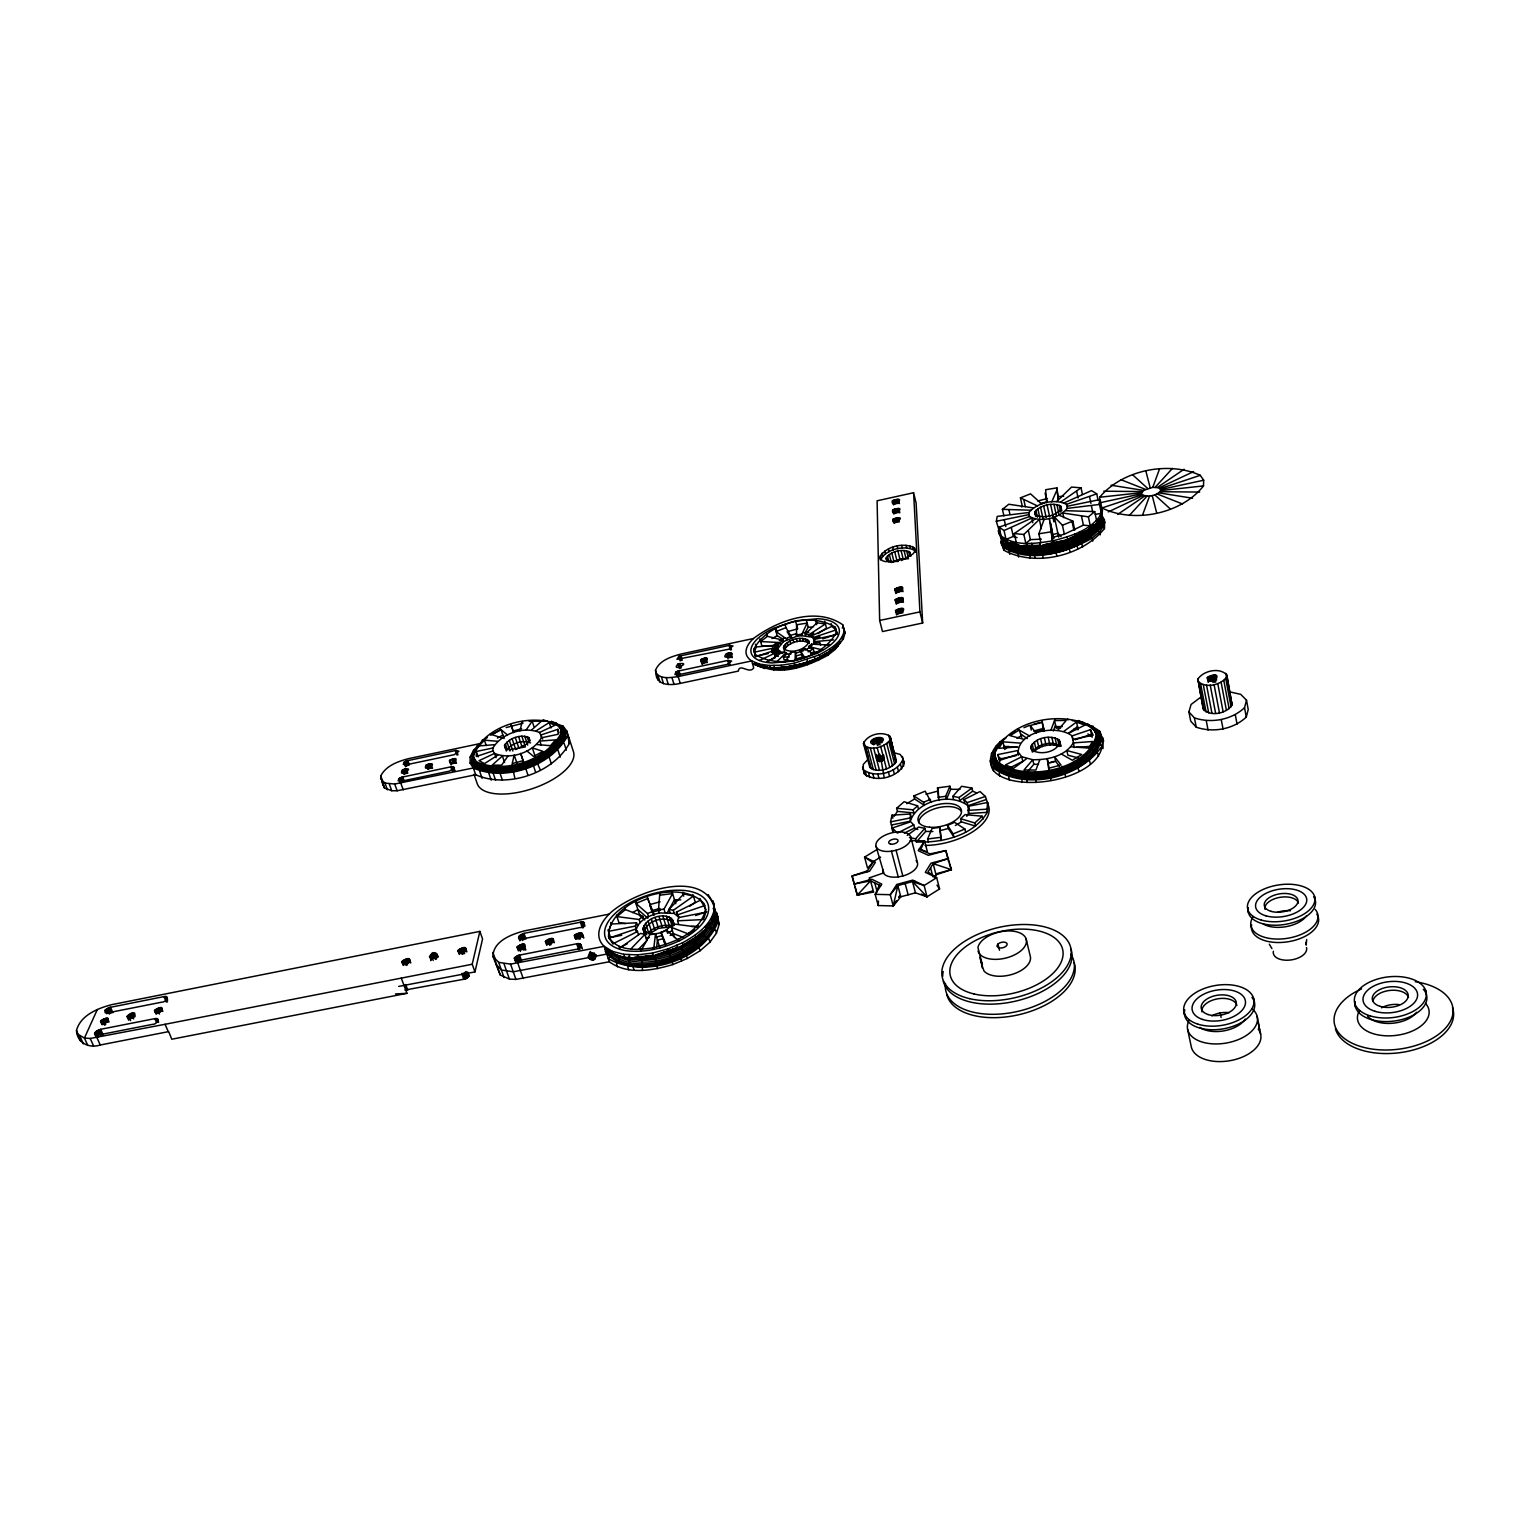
<?xml version="1.0" encoding="UTF-8"?>
<svg xmlns="http://www.w3.org/2000/svg" width="1530" height="1530" viewBox="0 0 1530 1530"><rect width="100%" height="100%" fill="white"/><g stroke="black" fill="none" stroke-linecap="round" stroke-linejoin="round"><path stroke-width="1.5" d="M404.915 990.044L463.8 979.257C466.325 979.487 471.718 975.088 467.262 973.941M979.64 957.398L982.394 964.837L977.938 947.491A24.805 13.407 -13.1 0 1 1014.887 931.445A24.805 13.407 -13.1 0 1 1015.499 954.395A24.805 13.407 -13.1 0 1 978.033 951.029M492.909 747.998L476.308 751.479L476.289 756.509L492.928 750.962L492.909 747.998C501.61 733.348 523.757 726.004 539.497 732.468L542.691 739.162M1232.052 704.967L1226.773 674.94C1219.697 667.004 1203.402 670.637 1197.875 679.071L1203.268 709.002C1210.134 717.188 1226.735 713.573 1232.052 704.967L1226.773 674.94M470.112 763.107L473.382 768.041L476.193 765.459L476.519 761.844L473.554 757.427L473.153 760.888L470.112 763.107L470.15 757.044L473.459 750.427L476.691 748.266L473.172 755.323L470.169 757.12M1028.906 512.512L1029.518 516.585C1041.337 522.667 1058.779 518.479 1067.232 508.381L1066.486 504.326C1054.629 498.417 1037.436 502.529 1028.906 512.512L997.235 516.394L996.317 521.29L1000.658 535.634C1015.595 547.09 1036.25 543.418 1053.501 540.702L1054.151 543.666C1071.631 538.962 1092.057 533.32 1101.944 516.758L1101.963 507.979L1099.056 502.968L1141.38 493.75L1141.973 494.687C1147.959 497.537 1156.757 495.777 1160.926 490.556L1159.166 487.86L1152.759 487.362L1143.56 490.403L1141.38 493.75M1203.268 709.002L1197.875 679.071M1141.973 494.687L1101.963 507.979C1133.807 523.643 1181.485 514.061 1203.498 485.909L1203.67 480.21L1200.266 475.314C1168.232 460.798 1122.293 469.997 1099.688 497.25L1099.267 501.075M1258.215 1021.734L1259.515 1029.594L1257.182 1016.436M882.638 760.506C886.252 756.528 878.373 753.353 876.728 757.56C876.805 764.503 885.602 761.118 883.422 754.979M795.045 660.348L795.409 651.78L790.627 652.507L785.196 662.184M808.758 632.502L802.906 632.655L801.242 635.658L796.518 636.384L796.575 624.756L807.132 623.112L801.242 635.658L812.239 637.149L814.591 640.802L813.884 643.116L819.831 642.562L820.558 645.335M814.17 654.305L804.723 648.682L800.228 650.48L802.848 657.039L796.422 658.78L795.409 651.78M609.15 914.118L524.484 930.871C511.785 934.161 493.138 940.969 492.947 956.48L498.684 962.37L510.561 964.13L604.197 946.343L612.402 951.373L623.724 954.299L637.398 954.873L638.412 957.99C667.96 955.045 705.751 943.417 715.371 911.976C707.587 865.024 630.8 892.411 609.15 914.118A59.976 30.16 -17.8 0 0 604.197 946.343L609.303 961.758C627.663 975.203 652.526 970.575 672.818 964.569L668.438 951.144L662.184 952.827M429.375 956.843C448.481 962.944 428.649 941.83 430.772 960.63M882.428 760.735L882.791 756.623M914.653 881.012L897.842 885.564L900.807 896.79L893.252 905.932L878.22 905.55L878.469 901.017M1306.142 944.737L1306.697 939.554M878.507 761.194L878.736 757.752L876.594 755.265M568.892 737.613L569.294 743.504C552.693 773.53 507.004 788.677 475.696 774.754L397.15 790.761L391.737 790.723L384.432 787.988L380.798 775.806C386.057 765.65 398.01 761.424 408.414 758.67L479.789 743.637L473.497 750.503M383.016 785.502L380.798 775.806M827.921 655.203L835.112 649.447L835.571 646.463L828.151 652.392L827.921 655.203C807.075 666.736 776.838 677.847 755.342 663.121M1004.522 738.455C994.079 745.206 985.683 758.957 993.525 770.718C1016.934 797.264 1119.673 776.36 1099.86 731.417C1067.405 706.784 1003.068 718.622 991.574 760.544L994.137 767.123C1020.912 790.991 1095.098 776.437 1101.562 738.225L1098.483 731.78L1091.884 726.597L1078.593 720.515M781.161 665.244L794.032 663.293L794.797 666.086L807.764 662.567L781.926 668.036L781.161 665.244L769.284 665.473L759.243 664.001L751.746 660.922L678.192 676.547C670.962 677.58 661.19 679.549 655.911 673.066L655.509 670.312C659.468 660.176 671.536 656.638 681.118 653.979L753.448 638.507C777.221 620.644 815.987 606.224 842.667 624.718L845.038 632.865L843.317 639.005L835.112 649.447M1088.595 725.909L1087.447 723.843L1093.529 728.624L1096.819 735.777C1089.551 771.636 1023.207 784.412 997.178 762.571L994.691 755.208L997.063 761.271C1023.015 782.997 1089.092 770.279 1096.36 734.572L1098.77 737.594L1103.034 738.034L1103.015 748.591M1001.576 538.273L1000.869 542.194L1003.967 550.265C1035.121 567.305 1082.418 556.021 1104.392 528.577L1104.392 519.76L1101.466 514.73L1100.204 515.055M612.23 952.769L611.56 955.6L608.29 958.679C644.36 979.104 703.341 960.725 718.201 921.27L716.939 913.372L713.133 908.495M1100.854 515.094L1101.275 511.307M1100.491 519.378L1099.898 524.828C1079.396 550.265 1035.523 560.745 1006.51 545.024L1004.847 539.134L1007.084 543.839C1035.619 559.272 1078.707 548.964 1098.884 523.968L1099.458 518.632L1104.392 519.76L1104.392 528.577M1101.715 519.837L1101.122 525.402C1080.161 551.431 1035.294 562.16 1005.631 546.057L1003.298 541.142L1004.216 540.224M1101.963 507.979L1101.944 516.758L1100.644 516.987M1098.502 519.397L1098.119 522.916C1078.153 547.625 1035.561 557.819 1007.333 542.576L1007.237 541.333M1018.234 755.227C1015.557 731.417 1056.312 723.843 1072.128 735.873L1074.251 747.52M1095.27 514.329L1101.351 513.353L1099.515 504.441L1100.051 499.545L1067.519 506.201M1060.061 741.935C1056.943 752.435 1039.807 755.744 1031.43 749.643L1030.685 747.902C1033.936 737.498 1050.842 734.228 1059.295 740.214L1060.978 746.028M656.676 946.783L657.479 940.166L663.178 938.636L665.473 944.45M640.42 949.384L640.936 950.933L649.925 934.639L655.509 933.95L653.616 949.403L653.1 947.835C638.201 950.053 617.125 951.947 608.558 936.551C608.137 899.621 681.309 876.652 704.336 904.02L705.827 912.205L703.494 919.568L677.58 920.811L678.555 923.91M706.076 909.7L700.568 900.099L676.432 912.129L679.224 917.675L674.233 913.41L659.449 912.932L658.474 909.853L659.793 893.616M672.818 964.569L687.333 958.469L700.013 950.819L709.958 942.174L708.983 939.057L703.188 935.021L702.557 931.388M1050.995 528.366L1052.43 540.874L1049.331 518.345L1053.692 538.522M1056.886 487.86L1058.282 499.947L1056.886 487.86L1045.621 489.734L1046.711 502.662M1040.362 503.619L1046.998 501.802L1046.807 500.654M1040.802 542.729L1038.832 533.798L1044.206 519.186M999.664 762.169L1000.314 757.981M593.353 959.96C604.541 949.499 577.212 955.313 593.353 959.96L594.443 953.018M594.252 959.673L594.979 955.045M595.017 959.195L595.744 954.567M590.504 959.559L591.613 952.616M591.402 959.903L592.512 952.961M592.378 960.037L593.487 953.094M907.214 835.399L918.593 827.08L924.847 828.285L915.629 838.803L916.432 841.959C942.193 843.03 973.233 835.915 987.309 812.334L987.634 802.447L968.471 806.291L968.547 813.52L966.75 816.332M1087.887 724.99L1093.969 729.81L1097.641 736.81C1090.335 773.09 1023.207 786.018 996.91 763.891L994.5 757.752L995.762 748.514L994.5 757.752L990.178 760.907L993.525 770.718M1034.758 511.881L1035.198 514.711C1043.403 518.899 1055.451 516.012 1061.323 509.012L1060.825 506.201C1052.602 502.089 1040.668 504.957 1034.758 511.881L1035.772 516.49M987.634 802.447L987.309 812.334L968.547 813.52L968.471 806.291M589.471 952.961L588.706 957.589L513.239 971.78L501.381 970.001L495.644 964.072M589.107 958.354L590.217 951.431M589.7 959.023L590.829 952.1M1043.498 545.043L1066.716 539.918L1087.715 529.973L1087.601 534.238L1092.171 538.178L1099.611 531.904L1103.78 525.631L1099.898 524.828L1097.699 521.749C1078.153 546.172 1037.302 555.428 1008.997 542.557M713.171 901.017L714.433 908.877C711.24 925.287 696.054 935.289 682.437 942.843L683.413 945.98C679.473 945.043 684.407 953.917 686.358 955.351L687.333 958.469M1001.538 545.101L1002.858 538.005M999.606 529.552L998.88 533.454L1001.328 538.579C1012.458 547.855 1028.16 546.401 1041.739 545.942L1042.982 557.723M839.702 641.376L839.626 643.614M1007.333 542.576L1003.317 547.357L1003.967 550.265M891.359 824.995L910.312 821.208L910.35 813.998L892.009 815.165L890.537 821.878L893.176 831.115L892.353 827.998L910.656 821.801L913.754 824.861L914.558 827.979L917.79 829.47M910.312 821.208C917.235 800.439 951.182 792.444 967.935 805.736L969.255 809.408M868.428 758.899L863.264 764.426L863.303 769.628C874.854 778.713 898.034 772.841 903.121 758.899L900.233 754.462L892.736 752.358M863.762 771.579L864.469 774.046C876.002 783.15 899.2 777.297 904.268 763.317L902.337 756.451M895.949 762.093L890.097 736.427C882.255 730.613 867.108 734.438 863.475 743.618L869.824 767.429C877.417 773.396 890.498 769.475 895.949 762.093L890.613 738.034M933.931 862.442L927.964 871.985L936.685 877.685L939.573 888.949L927.046 896.81L924.12 885.526L912.76 880.113L896.79 884.436L890.25 894.687L893.252 905.932L897.842 885.564L890.25 894.687L875.179 894.342L878.22 905.55M127.067 1016.532C134.869 1024.469 139.823 1004.885 127.067 1016.532L128.654 1020.185M1100.223 534.869L1099.611 531.904L1094.352 528.577L1094.103 525.077L1088.977 529.361M398.699 986.41L474.969 971.894L482.562 938.942L479.865 931.388L111.614 1004.675C97.767 1008.327 80.535 1015.232 76.5 1030.417C76.997 1042.982 89.218 1048.662 100.253 1045.009L168.683 1031.602L171.762 1039.233L406.98 993.314L401.281 978.167M474.969 971.894L472.215 964.244L479.865 931.388M519.971 730.9L521.902 722.772M818.569 660.444C816.963 656.906 821.572 658.091 819.143 654.917C829.375 649.332 842.169 642.734 844.311 630.092M869.767 763.967L869.824 767.429M995.877 749.757L994.94 751.957L991.383 753.468L992.109 756.489M94.592 1033.802L96.027 1031.526L100.693 1029.308L154.855 1018.636C161.664 1017.431 156.462 1024.832 152.484 1024.373L98.13 1035.045L94.592 1033.802L96.237 1037.455M915.131 549.71L915.801 552.387L915.093 550.609C904.421 544.699 886.042 548.926 880.458 560.057L879.788 557.398C885.392 546.267 903.752 542.041 914.443 547.931L914.634 551.775L912.951 553.956L901.476 560.554M1200.323 697.508L1191.105 704.469L1188.906 711.928L1190.742 721.204L1196.25 727.19C1213.061 732.947 1233.237 729.37 1246.281 717.073L1248.231 709.557L1246.51 700.205L1240.734 694.352L1228.877 691.675M1246.281 717.073L1244.54 707.702L1246.51 700.205M906.927 558.01L910.006 555.008L909.891 552.33C902.49 548.218 889.714 551.163 885.87 558.89L887.572 561.127L892.124 562.065M836.585 631.737C823.981 658.321 779.019 670.771 754.73 653.999L753.697 649.389C767.123 623.36 810.498 611.369 835.227 627.204L837.312 634.51M807.687 664.804L807.285 662.069M813.884 643.116L814.209 639.425L834.998 634.988M709.958 942.174L716.461 933.128L719.157 924.369L716.939 913.372L713.994 913.812L715.179 921.328C705.158 957.283 630.762 982.949 606.377 950.417L607.314 949.289C632.445 980.94 702.825 956.403 713.745 920.831L712.884 915.323M710.341 922.934C693.893 954.586 646.023 969.886 614.085 953.917M705.349 910.656C699.172 933.204 673.678 942.767 653.1 947.835M808.548 640.592L808.93 642.007C804.971 650.154 791.278 653.941 783.762 648.854L783.398 647.439C787.434 639.349 800.974 635.6 808.548 640.592L809.294 643.346C801.739 638.335 788.18 642.084 784.163 650.193L784.508 651.608M777.393 647.267L778.139 644.952L756.222 646.961L754.462 652.143L777.393 647.267L778.273 650.69L772.306 652.66L771.656 649.944L777.776 648.644L783.456 641.586L796.518 636.384M677.58 920.811L678.67 917.56L705.827 912.205M672.99 921.959C669.012 932.172 651.264 938.33 643.231 929.915C643.193 916.795 672.607 908.648 673.965 925.038L672.722 919.893M635.409 926.071L636.557 922.8L611.197 924.024L608.481 931.349L635.409 926.071L636.71 932.133L635.715 929.054L609.055 938.1L608.558 936.551M636.404 929.15C639.368 919.358 650.384 915.15 659.449 912.932M1142.642 514.826L1149.604 495.911M1152.759 487.362L1159.453 469.175M1053.309 731.015L1055.528 725.105M1039.807 759.722L1035.925 770.03L1023.991 770.011L1032.769 759.722C1047.361 759.97 1065.282 756.451 1073.238 742.911L1092.535 741.515L1088.672 748.094L1070.904 746.793M1050.823 730.403L1054.514 720.553L1066.2 720.477L1057.766 730.365M168.262 1031.698L165.068 1024.297L90.213 1038.468L84.437 1038.067L77.361 1033.898M545.426 941.505C551.049 951.622 560.133 930.852 545.426 941.505L546.726 945.311M165.068 1024.297L472.215 964.244M514.367 958.048L515.075 960.515L518.364 960.668L575.739 949.422C580.769 949.767 583.446 942.021 576.714 943.8L518.249 955.37L514.367 958.048L515.706 961.854M517.064 947.089C522.476 957.225 531.828 936.456 517.064 947.089L518.383 950.895M518.574 937.048L523.987 933.357L580.406 922.207C587.061 920.429 584.422 928.002 579.468 927.677L522.858 938.846C518.976 940.3 516.968 934.237 519.894 940.835M949.92 786.21L950.685 789.289L946.42 799.406L945.655 796.308L949.92 786.21L937.508 787.874L938.846 800.439M928.404 842.15L927.601 839.014L932.095 828.38L939.822 827.367L941.218 840.506L939.822 827.367M693.759 938.521L694.199 942.805L699.057 947.701L700.013 950.819M1051.76 501.84L1056.408 491.206M476.519 761.844C504.785 774.161 545.732 760.601 560.898 733.692L560.573 728.414L562.964 730.919L566.712 730.9L573.272 751.134A50.7 22.223 -18.4 0 1 532.402 788.639A50.7 22.223 -18.4 0 1 477.092 783.284L473.994 774.295M97.327 1009.494L84.437 1038.067L87.746 1045.392M879.31 885.162L875.179 894.342L881.777 884.111L871.813 879.253L854.256 884.015L852.076 875.982L867.376 870.838M457.891 950.608C462.901 960.744 472.827 940.013 457.891 950.608L459.268 954.414M559.043 732.947L557.857 729.332L541.276 734.859L541.41 737.804C532.899 752.645 510.331 760.123 494.611 753.391L492.928 750.962M530.566 742.911C522.399 739.487 510.829 743.331 506.353 750.981L504.518 745.55C509.012 737.919 520.582 734.075 528.768 737.479L529.743 740.252L527.315 743.752L515.725 749.547L512.129 738.799M401.797 961.682C406.406 971.856 416.887 951.105 401.797 961.682L403.212 965.449M557.303 724.168L562.964 730.919L563.308 736.389C547.721 764.216 505.378 778.254 476.193 765.459L473.153 760.888L473.592 752.052L473.631 759.76L476.614 764.254C505.302 776.8 546.899 763.011 562.256 735.681L561.912 730.326L557.303 724.168C527.162 712.215 477.016 727.687 471.317 762.609L474.51 767.429C505.072 780.874 549.519 766.148 565.832 736.944L565.469 731.225L561.912 726.616L554.415 723.614L560.726 726.731L564.188 731.244L564.532 736.829C548.62 765.268 505.302 779.631 475.467 766.53L472.349 761.864L472.407 756.164L479.636 744.154M1197.818 680.869C1204.818 688.94 1221.303 685.249 1226.754 676.738M1040.668 545.349L1027.376 546.44L1026.707 543.475M1207.246 677.637C1213.347 689.265 1225.626 667.769 1207.246 677.637L1208.145 682.323M666.984 913.353L674.481 899.697L680.735 899.889M664.957 912.224L663.982 909.164L672.569 893.577L660.272 895.146M804.799 633.363L808.242 627.204L806.406 620.377M154.53 1010.508C157.303 1020.663 170.002 1000.199 154.53 1010.508L156.117 1014.18M934.314 877.627L936.781 873.611L951.392 869.652L945.827 850.584L929.934 853.893L919.32 848.997M893.252 905.932L896.504 900.788M899.755 895.643L898.665 897.364L915.437 892.832L927.046 896.81L912.511 881.605L915.437 892.832M100.598 1021.141C103.026 1031.507 116.49 1010.661 100.598 1021.141L102.223 1024.794M1089.551 726.501L1095.843 731.455L1098.77 737.594C1092.516 774.008 1021.849 787.874 996.26 765.153L993.831 758.899L994.94 751.957L1000.065 743.943M105.13 1010.163L105.111 1012.631L107.999 1012.803L161.664 1002.188C165.603 1002.647 170.691 995.38 163.978 996.604L109.261 1007.543L105.13 1010.163L106.737 1013.778M1006.243 737.537L1000.295 742.853L993.965 752.76L992.836 759.836L995.322 766.262C1021.447 789.518 1093.759 775.327 1100.108 738.091L1097.106 731.799L1090.68 726.731L1093.089 726.1M1020.128 743.083L1002.972 741.84L998.841 748.304L1017.718 746.927M866.592 872.062L872.789 862.614L864.565 857.106L876.919 849.571M1053.501 540.702C1071 535.978 1091.426 530.336 1101.332 513.793M893.979 816.542L897.441 811.378L896.637 808.299L904.077 801.739L917.637 805.813L918.44 808.911M781.926 668.036L795.179 665.588L796.04 667.96M507.979 756.011L501.63 765.153L492.163 765.134L502.395 756.011L504.594 762.514M526.11 730.001L532.191 721.242L541.505 721.165L531.637 729.963M863.475 743.618L863.953 745.225C871.622 751.115 884.646 747.156 890.192 739.832M881.567 742.088L880.649 741.84C886.559 735.337 867.242 738.799 873.458 743.312L872.559 743.943A6.522 3.022 -14.6 0 1 872.502 739.564A6.522 3.022 -14.6 0 1 881.49 737.728A6.522 3.022 -14.6 0 1 881.567 742.088L872.559 743.943M706.152 927.869L709.997 922.609M705.961 927.62L708.333 924.369L708.524 925.631C686.53 956.231 638.144 969.542 605.23 949.442L606.588 948.849M895.528 610.566C898.703 620.109 912.052 602.304 895.528 610.566L896.637 614.984M895.165 599.779C898.34 609.169 911.517 591.632 895.165 599.779L896.255 604.178M894.801 589.184C897.957 598.421 911.019 581.132 894.801 589.184L895.892 593.544M834.959 648.337L838.364 643.939M835.112 647.305L839.874 641.223M574.458 935.193C574.706 946.994 591.861 926.358 574.458 935.193L575.739 939.018M772.669 646.865L775.251 643.652L780.453 643.92L780.09 642.543L783.092 640.209L783.456 641.586M997.981 944.029L997.025 945.559A5.164 2.792 -13.1 0 0 1003.278 947.625A5.164 2.792 -13.1 0 0 1006.281 942.786A5.164 2.792 -13.1 0 0 997.981 944.029L999.511 950.245M700.721 659.832C702.06 668.055 714.873 652.908 700.721 659.832L702.06 664.364M1027.988 771.197L1033.821 764.312L1038.526 764.331M953.573 799.463L952.808 796.365L961.643 786.267L971.913 788.084L972.678 791.182L976.714 792.923M916.432 841.959L925.65 831.421L932.898 831.517M1129.331 515.476L1147.137 496.045M1155.207 487.228L1172.439 468.429M497.671 741.285L484.417 740.176L479.081 745.913L494.515 744.689M475.543 749.891L480.057 745.034M855.117 887.056L857.316 895.127L870.551 880.878L873.553 892.009L857.316 895.127L852.076 875.982L869.537 871.259L875.409 862.289L864.565 857.106L867.548 868.122L872.789 862.614M449.552 760.467C449.151 769.361 464.412 753.372 449.552 760.467L451.12 764.962M398.833 778.751L398.163 780.874L401.396 781.199L449.629 771.101L454.391 767.601L450.815 766.855L401.644 777.24L398.833 778.751L400.439 783.226M639.138 948.657L646.827 940.644L644.838 934.448L640.592 933.396L619.86 948.007L619.363 946.458M403.977 762.323L403.327 764.407L406.54 764.713L454.238 754.673L458.943 751.23L455.405 750.542L406.751 760.85L403.977 762.323L405.584 766.779M1016.264 542.442L1014.275 533.568L1023.838 534.467L1039.367 519.416L1041.375 528.692M1056.58 501.591L1071.535 487.076L1081.06 487.821L1082.437 494.4M630.953 948.868L644.838 934.448M669.031 909.317L683.872 893.903L693.415 896.121L673.277 910.331L669.031 909.317L669.987 912.396M777.144 661.4L786.21 652.602L786.592 653.999L783.379 657.097L784.144 659.87L788.084 659.793M805.258 634.166L816.963 622.825L825.397 623.934L809.007 634.682L805.258 634.166L805.622 635.543M974.782 822.968L975.566 826.124L961.376 821.84L960.591 818.703L974.782 822.968L982.183 816.198L982.949 819.334M1057.574 738.818L1059.276 746.449C1050.919 743.083 1040.457 745.493 1033.955 751.574L1032.195 743.963M960.591 818.703L965.086 814.61L982.183 816.198M1008.213 746.296L1004.751 749.394L1002.972 741.84M896.637 808.299L913.123 809.81L917.637 805.813M1027.376 546.44L1033.362 545.502M694.964 937.966L703.265 931.024M702.423 932.497C682.074 952.081 652.507 960.343 624.737 957.417L623.724 954.299M697.451 925.573L697.948 927.142L675.074 924.158L671.345 927.352L689.514 934.39L694.582 930.049M648.51 932.478C654.706 926.817 663.944 923.833 672.167 926.147L669.26 916.929M666.334 916.221L669.719 926.97L658.512 928.347L649.007 934.008L645.564 923.279M642.849 916.336L625.388 909.585L616.973 916.604L639.1 919.492L642.849 916.336L643.824 919.396M1093.74 524.962L1088.404 529.418L1090.297 529.265L1089.685 526.282M1093.835 526.186C1071.918 544.431 1039.597 552.024 1012.095 543.877L1010.489 542.385L1018.75 544.871M1063.79 517.656L1062.795 513.009L1088.404 516.853L1094.715 511.594L1096.57 520.525M1041.337 539.153L1030.379 539.65L1025.827 543.38L1023.838 534.467M769.284 665.473L770.738 667.692M1060.806 501.936L1081.06 487.821M1014.275 533.568L1035.102 519.033M827.826 653.138L838.287 645.488L837.56 642.696M838.287 645.488C815.93 665.76 781.103 675.495 752.531 663.695L764.809 668.572M1003.89 515.878L1002.418 509.337L1008.786 504.25L1033.4 507.922M818.015 652.736L814.037 651.742L813.291 648.969L808.988 647.898L808.605 646.521L811.608 644.149L829.375 645.048M783.092 640.209L767.41 636.327L760.64 641.567L780.09 642.543M893.099 519.186C890.479 528.462 910.56 513.277 893.099 519.186L894.132 523.375M1188.906 711.928L1194.414 717.876C1211.282 723.556 1231.44 719.98 1244.54 707.702M675.916 672.033L674.921 674.539L678.421 674.749L727.324 664.364L731.608 661.037L727.687 660.463L677.847 671.135L675.916 672.033L677.274 676.585M892.774 509.892C890.192 519.033 910.101 504.039 892.774 509.892L893.807 514.061M892.468 500.75C889.886 509.758 909.642 494.936 892.468 500.75L893.482 504.881M999.492 744.842L996.298 745.798M1068.533 733.233L1077.541 726.597M484.111 739.889L487.324 737.537M1026.611 758.708L1013.606 768.251L1005.44 764.923L1021.753 756.757L1032.769 759.722L1033.821 764.312M1063.905 731.302L1076.527 722.026L1084.827 725.144L1068.801 733.176M952.808 796.365L959.042 797.493L971.913 788.084M972.678 791.182L959.807 800.611L959.042 797.493M426.296 764.981C420.922 774.467 442.419 759.779 426.296 764.981L427.884 769.456M402.428 770.011C396.92 779.478 418.512 764.809 402.428 770.011L404.035 774.467M606.377 950.417L605.153 951.297C630.131 984.689 706.458 958.373 716.709 921.481L715.485 913.773M689.82 906.143L695.308 902.26L692.937 894.591M879.521 761.519L878.736 757.752L882.16 757.331M1117.627 514.462L1144.937 495.873M1157.407 487.401L1184.067 469.251M817.919 633.669L826.487 628.046L824.67 621.18M767.524 661.859L782.461 652.067L786.21 652.602M813.75 633.171L809.37 636.059L809.007 634.682M497.843 755.131L484.475 763.604L479.062 760.659L494.611 753.391L496.083 757.713M536.208 730.805L549.213 722.562L554.797 725.335L539.497 732.468M1082.284 722.982L1083.24 722.39L1072.339 720.649M873.573 861.409L880.649 857.068M614.582 953.764L613.415 954.471L612.402 951.373M955.389 825.492L961.376 821.84M906.812 803.652L914.596 798.985L924.369 805.335L923.565 802.236L913.812 795.906L925.191 791.182L931.33 802.447L929.188 799.176M1016.895 738.34L1020.606 736.102M681.959 945.617L694.352 938.1M693.396 939.095L681.845 946.248L656.542 955.007M672.32 930.47L667.577 933.281L666.602 930.183L661.209 932.439L665.779 944.01M670.14 935.442L673.296 933.568L683.394 937.488M1011.713 733.826L1015.691 731.455M1029.767 736.064L1019.209 730.078L1009.915 735.624L1024.239 739.392M632.617 912.588L637.857 909.509L647.84 918.249M1092.783 541.142L1092.171 538.178C1066.429 552.54 1030.302 563.881 1003.317 547.357L1000.869 542.194L1003.298 541.142M1087.294 530.298L1068.743 538.866M1087.275 530.795L1066.639 540.568L1054.304 543.934L1040.381 545.885L1039.731 542.901M1052.927 537.298L1064.344 534.2L1083.393 525.173L1090.259 525.804L1088.404 516.853M1017.871 544.661L1016.035 545.311L1015.385 542.366M820.788 656.351L826.716 653.023M818.473 657.804L828.151 652.392M818.321 658.455L830.312 651.876L829.566 649.083M817.192 659.621L822.452 656.676M808.108 651.856L813.291 648.969M810.594 653.673L814.037 651.742M772 638.526L777.164 635.677L783.15 639.253M779.267 640.535L784.393 637.704L787.319 639.444L776.035 631.584L785.98 627.644L791.756 637.685L790.322 635.352L796.633 633.63M908.571 558.718L899.889 559.081L891.34 562.447L889.332 554.472M726.463 653.712C718.545 662.643 742.739 650.537 726.463 653.712L727.764 658.263M678.804 656.408L676.948 659.354L728.739 649.236L732.985 645.966L729.102 645.411L679.817 656.007L678.804 656.408L680.142 660.922M677.981 664.039C669.853 672.971 694.161 660.922 677.981 664.039L679.32 668.572M500.023 728.835L500.329 729.867L490.537 735.165L490.269 734.113M507.558 735.031L501.075 729.714L491.914 734.649L502.108 737.995M497.403 738.053L502.892 735.089M555.447 723.403L563.059 726.157L566.712 730.9L569.294 743.504M904.345 833.142L914.558 827.979M1010.603 767.467L1022.824 761.347L1021.753 756.757L1017.163 750.656L997.847 754.577L999.3 760.659M913.754 824.861L897.383 833.085L892.353 827.998M964.703 802.734L963.938 799.616L980.003 791.546L985.377 796.442L988.38 805.583M619.038 947.931L627.223 943.838M609.055 938.1L612.937 943.781L637.475 931.541L638.469 934.639M1108.294 511.9L1143.178 495.414M1159.166 487.86L1193.572 471.603M759.32 660.501L779.611 650.939L782.844 653.463M811.875 635.772L831.88 626.363L835.954 629.958L813.654 637.398L811.875 635.772L812.239 637.149M766.855 661.629L775.366 657.632L774.601 654.878L779.994 652.335M1029.518 516.585L999.109 527.142L1004.043 530.528L1031.755 518.077L1032.769 522.686M1064.192 502.873L1091.483 490.614L1096.742 493.827L1098.1 500.463M637.398 954.873L652.469 953.056L667.845 948.944L682.437 942.843M670.523 950.398L676.987 947.567M677.293 947.778L655.739 954.854M679.129 947.013L682.763 945.483M964.875 829.011L954.586 822.356L947.51 825.32L953.152 833.927L964.875 829.011L965.66 832.186M635.409 901.897L639.808 915.59L640.726 915.208M647.534 913.563L652.87 911.345L647.783 898.512L635.906 903.427L647.534 913.563L648.51 916.642M923.565 802.236L930.527 799.348M1023.952 727.668L1029.46 725.392M1021.103 734.247L1027.299 738.607M1021.811 737.269L1019.209 730.078M842.189 627.969L843.393 627.491L842.667 624.718M803.594 650.671L795.791 653.157M794.032 663.293L819.143 654.917M807.209 662.318L819.296 657.422M819.889 657.709L795.428 666.105L770.049 668.266M1058.703 537.164L1054.361 516.968L1062.413 525.249L1072.836 521.118L1074.729 530.049M786.936 638.087L791.393 636.308M906.582 558.106L893.118 561.797M506.162 727.572L522.992 723.231M1066.486 504.326L1096.742 493.827M1017.067 537.604L1013.319 536.475L1006.032 539.363L1004.043 530.528M1021.428 506.927L1022.365 506.545L1020.433 497.843L1030.551 493.865L1041.758 504.02M1016.953 544.814L1007.161 542.634L1006.491 539.688M883.518 872.98L869.155 877.933L870.168 879.654M1018.54 754.003L1000.084 760.257L997.847 754.577M1073.658 739.181L1093.166 735.222L1090.508 729.638L1072.128 735.873L1073.142 740.463M1075.188 739.774L1091.521 734.247M963.938 799.616L967.17 802.619L985.377 796.442M986.142 799.559L967.935 805.736L967.17 802.619M678.268 914.596L704.814 905.569M695.653 915.514L706.707 911.746M949.346 863.704L951.392 869.652L936.035 874.835L933.166 863.647L948.562 858.464L930.967 863.245L925.287 872.33L936.685 877.685L924.12 885.526L912.511 881.605M779.611 650.939L777.89 649.313L755.514 656.752L754.73 653.999M819.965 636.786L814.017 638.775L813.654 637.398M822.738 638.871L837.044 634.109L835.227 627.204M1160.39 488.567L1200.266 475.314M843.795 633.21L845.038 632.865L843.393 627.491M1037.761 500.998L1047.514 498.455M1067.06 537.011L1067.691 539.975L1042.905 544.986M521.577 728.739L513.105 731.034L510.924 724.531M795.677 656.007L802.102 654.266M794.854 665.569L807.477 662.146M521.807 736.16L525.383 746.908L509.49 749.7L505.435 748.361L504.518 745.55M1033.745 724.245L1040.17 722.504M1031.277 730.059L1030.226 725.526L1042.255 722.294L1043.976 729.829L1035.963 731.99M1033.611 731.034L1043.632 728.337M857.316 895.127L871.87 891.187L873.553 892.009M1099.86 731.417L1094.772 730.766M925.975 794.28L938.273 790.972L937.508 787.874M1050.345 762.418L1053.979 761.443M1049.102 769.093L1048.299 763.317L1055.604 761.347L1059.468 766.32M659.966 908.457L651.665 910.675L649.734 904.593L660.119 901.801M940.625 830.522L948.294 828.457L953.936 837.101L953.152 833.927M652.143 912.186L660.444 909.968M656.504 937.068L662.184 935.538M713.917 912.358L715.371 911.976L714.433 908.877M1002.59 538.235L1001.328 538.579L1000.658 535.634M828.705 651.914L830.312 651.876M913.601 492.736L877.092 500.788L879.654 620.472L882.485 631.546L922.667 623.016L916.107 503.064L913.601 492.736L919.932 611.885L922.667 623.016M996.317 521.29L1028.562 514.692M1161.002 489.485L1203.67 480.21M879.654 620.472L919.932 611.885M768.213 653.578L755.629 656.255L753.697 649.389M655.911 673.066C656.121 685.976 671.211 685.517 680.238 683.394L738.34 671.096C739.526 662.567 749.585 674.787 753.697 667.826L751.746 660.922A50.605 21.458 -15.3 0 1 753.448 638.507M541.41 737.804L558.144 734.266L557.857 729.332M380.568 778.808L384.967 783.054L394.702 784.029L473.363 767.964L475.696 774.754M998.937 759.148L1016.092 755.667M891.455 851.196L896.064 850.259A17.978 8.97 -14.5 0 0 908.017 833.793A17.978 8.97 -14.5 0 0 878.43 839.76A17.978 8.97 -14.5 0 0 891.455 851.196L898.244 876.919L902.834 876.002A17.882 9.084 -14.5 0 0 916.107 860.51M890.537 821.878L909.509 818.091M621.716 935.289L610.508 937.488L607.984 929.819M595.916 956.173L606.76 954.07M492.947 956.48L500.291 975.05L509.414 979.085L515.935 979.41L609.303 961.758M854.256 884.015L870.551 880.878M1058.76 496.6L1063.675 496.217M1067.232 508.381L1099.515 504.441M1038.832 533.798L1050.479 531.924M842.112 639.196L843.317 639.005L842.571 636.212M898.301 561.433L885.105 561.567L882.236 560.611L879.788 557.398M796.135 635.007L800.859 634.281M1000.218 533.243L998.88 533.454L998.229 530.528M529.208 721.472L533.607 720.821M938.062 797.321L945.655 796.308M927.601 839.014L940.415 837.35M658.474 909.853L663.982 909.164M645.66 956.04L651.837 955.37M647.324 956.173L653.463 956.173L652.469 953.056M634.835 957.015L654.553 955.542L657.479 968.662M406.98 993.314L395.448 993.965M711.278 920.869L712.655 920.697L711.699 917.579M1099.688 497.25L1141.476 492.679M1160.926 490.556L1203.498 485.909M813.52 641.72L833.601 639.884M825.244 644.914L829.91 644.493M1076.412 747.367L1089.264 746.43M967.782 810.384L986.544 809.198M1096.57 523.088L1097.775 523.011L1097.163 520.047M691.292 926.453L698.349 926.128M1039.501 545.464L1023.57 545.464M808.242 627.204L812.774 627.09M786.592 653.999L791.01 653.903L790.627 652.507M783.379 657.097L789.289 656.982M542.997 721.28L547.3 721.242M1055.872 726.616L1062.336 726.578M1060.52 728.108L1056.216 728.127L1054.514 720.553M950.685 789.289L960.075 789.346M1103.78 491.206L1142.202 491.551M1160.199 491.704L1199.711 492.067M1002.418 509.337L1030.57 510.217M1065.626 510.695L1094.715 511.594M910.216 840.62L924.579 840.869L927.429 851.923L920.658 849.628L924.579 840.869L918.249 850.661L928.347 855.327L945.827 850.584L948.657 861.734M645.832 937.546L649.217 937.68M776.016 646.406L761.787 645.66L759.875 638.832M704.89 929.628L706.114 929.705L705.139 926.568M1067.271 539.612L1066.907 542.634L1070.235 551.871M1004.043 746.372L1016.895 747.328M536.801 744.555L550.456 745.684L555.639 739.851L539.88 741.094L541.314 745.435M897.441 811.378L913.926 812.927L913.123 809.81M1025.081 545.483L1029.288 545.904L1030.359 547.3L1029.996 558.259M625.598 923.585L618.962 922.705L616.475 915.074M763.852 666.353L767.658 666.908L762.877 666.219L764.369 667.52M1074.079 729.007L1078.21 729.638L1076.527 722.026M1111.029 485.22L1143.56 490.403M1158.841 492.851L1192.558 498.225M543.112 719.731L547.702 721.472M551.852 722.064L556.423 722.887M909.432 837.598L915.629 838.803M808.605 646.521L822.528 649.963M1078.535 758L1067.864 755.17L1066.831 750.561L1081.786 754.481L1072.339 760.257L1061.246 753.946M695.156 938.043L696.131 938.33L695.156 935.193M933.166 863.647L951.392 869.652M1088.805 726.023L1079.606 722.523L1080.409 723.059M1120.935 479.693L1145.435 489.351M1156.967 493.903L1182.48 503.963M774.601 654.878L778.368 656.389M758.555 664.613L763.7 666.736M754.806 663.14L760.161 665.34M1020.433 497.843L1037.206 505.818M1058.951 515.151L1072.836 521.118M921.385 894.075L927.046 896.81M868.849 880.056L880.668 885.813M551.336 721.204L557.819 725.201L561.089 729.466L561.414 734.763C546.229 761.787 505.11 775.404 476.729 763.011L473.764 758.574M555.486 724.493L559.578 726.52L563.059 726.157L564.513 730.632M473.382 768.041C504.747 781.849 550.379 766.74 567.095 736.772L563.308 736.389L560.898 733.692M1004.502 539.555L1008.289 542.194M1087.926 733.903L1090.756 736.16M526.836 750.905L533.607 756.47L542.94 751.364L532.344 747.883L535.213 756.566M666.602 930.183L678.804 940.816L678.306 939.248M639.808 915.59L644.799 919.97M795.179 665.588L782.748 667.252L784.488 669.7M1132.831 474.989L1147.691 488.453M1154.691 494.802L1170.201 508.859M894.438 757.312L896.351 760.276M1061.093 536.59L1057.861 533.224L1052.85 534.601L1053.52 538.656M628.333 956.671L629.882 959.999L627.778 966.731L628.792 969.829M714.127 904.115L708.103 894.553M1030.226 725.526L1036.326 733.348M714.07 911.574L717.876 916.451M673.697 922.973C665.684 914.462 644.819 921.06 644.226 932.994L643.231 929.915M640.802 957.206L642.198 960.534L642.447 970.46M635.715 929.054L637.475 931.541M1269.326 944.182L1271.927 948.619M1019.516 545.426L1020.663 548.677L1018.024 554.166L1018.674 557.111M936.991 885.182L939.573 888.949M609.992 951.105C638.909 976.197 700.262 955.351 712.521 920.027L718.201 921.27L719.157 924.369M800.228 650.48L804.742 657.709M790.073 636.499L787.109 631.737L797.685 628.849L795.83 622.022M801.357 654.63L802.848 657.039M876.04 846.339L884.149 874.032A17.882 9.084 -14.5 0 0 898.244 876.919M1231.095 701.524L1232.071 703.15M1100.625 507.597L1102.575 510.924M1102.078 517.656L1105.004 522.705M1101.16 516.7L1103.053 519.971L1102.442 525.689C1080.983 552.387 1034.949 563.384 1004.541 546.841L1002.169 541.811M980.654 961.49L984 971.015A24.71 13.521 -13 0 0 1013.128 974.075A24.71 13.521 -13 0 0 1030.206 955.906L1026.133 939.038M668.438 951.144L668.84 952.081L667.845 948.944M1100.51 734.477L1103.704 741.094M558.221 739.659L560.573 742.547L564.149 743.408L566.349 750.159M708.524 925.631L711.221 928.959L715.524 930.03L716.461 933.128M80.057 1036.518L83.347 1043.823M76.5 1030.417L80.65 1041.184M90.213 1038.468L93.502 1045.793M552.693 745.875L554.874 748.992L558.048 750.331L560.248 757.101M96.027 1031.526L98.475 1037.015M95.262 1032.31L96.887 1035.963M94.764 1033.075L96.409 1036.747M96.964 1037.665L100.253 1045.009M100.693 1029.308L103.122 1034.777M99.45 1029.633L101.879 1035.121M98.188 1030.13L100.636 1035.619M97.04 1030.78L98.666 1034.433M757.58 664.747L758.039 665.779M107.444 1018.368L109.07 1022.021M106.545 1018.311L108.171 1021.964M105.493 1018.445L107.119 1022.078M104.384 1018.731L105.991 1022.384M103.256 1019.19L105.685 1024.66M102.204 1019.783L104.633 1025.234M101.305 1020.433L102.912 1024.086M110.485 1007.199L112.876 1012.65M109.261 1007.543L111.652 1012.975M108.018 1008.041L110.428 1013.472M106.871 1008.672L109.28 1014.103M105.895 1009.398L107.502 1013.013M133.416 1012.994L135.023 1016.666M132.364 1013.128L133.971 1016.781M131.255 1013.434L133.645 1018.904M130.127 1013.893L131.714 1017.546M129.075 1014.467L130.681 1018.119M128.176 1015.136L130.585 1020.606M127.487 1015.843L129.094 1019.496M154.855 1018.636L156.442 1022.308M159.33 1007.849L160.899 1011.502M158.221 1008.136L159.789 1011.808M157.112 1008.595L159.483 1014.084M156.079 1009.169L157.667 1012.822M155.199 1009.819L156.787 1013.491M157.035 1018.559L158.623 1022.231M156.022 1018.502L157.609 1022.174M163.978 996.604L166.33 1002.074M161.262 1007.773L162.83 1011.445M160.363 1007.715L161.931 1011.387M166.139 996.527L167.688 1000.161M165.125 996.47L167.478 1001.94M544.68 751.938L549.136 757.082L551.374 763.852M649.734 904.593L653.96 915.342M773.817 669.91L772.86 668.075L760.028 666.774L759.243 664.001M1093.529 728.624L1093.969 729.81M1095.709 741.285L1098.119 744.536L1102.346 745.493C1080.869 778.33 1024.851 791.622 992.779 767.678L996.26 765.153L997.063 761.271M522.227 721.452L522.591 722.466M534.716 757.388L540.339 769.953M402.409 960.993L403.824 964.761M405.68 984.536L407.822 990.197M404.57 984.67L406.693 990.331M1012.095 543.877L1012.439 547.549L1009.15 551.45L1009.819 554.376M409.428 959.119L410.824 962.886M408.625 958.889L410.04 962.657M407.649 958.851L409.046 962.6M406.54 958.985L407.955 962.753M405.393 959.291L407.496 964.933M404.264 959.75L406.387 965.392M403.251 960.324L404.666 964.091M435.553 953.343L436.93 957.111M434.444 953.477L436.509 959.138M433.277 953.783L435.361 959.444M432.149 954.223L433.545 958.01M431.135 954.816L433.22 960.477M430.312 955.466L431.69 959.253M429.701 956.173L431.097 959.941M381.984 781.294L384.432 787.988M436.528 953.381L437.924 957.168M389.309 783.991L391.737 790.723M384.967 783.054L387.415 789.767M400.803 783.15L403.232 789.882M460.32 948.677L462.366 954.357M467.683 971.971L469.06 975.758M459.306 949.269L460.683 953.056M467.377 972.678L468.735 976.484M458.484 949.92L459.841 953.706M466.057 971.512L468.123 977.211M465.177 972.2L467.243 977.899M464.126 972.812L466.191 978.512M394.702 784.029L397.15 790.761M462.94 973.271L465.005 978.971M461.735 973.558L463.8 979.257M405.24 768.882L406.846 773.358M404.245 769.15L405.852 773.625M403.289 769.533L404.895 774.008M465.522 948.026L466.899 951.813M464.699 947.816L466.076 951.603M402.715 776.953L404.341 781.428M463.705 947.778L465.082 951.564M401.644 777.24L403.251 781.715M462.596 947.912L464.642 953.592M400.573 777.661L402.199 782.136M461.429 948.218L463.494 953.898M399.617 778.177L401.243 782.652M1091.598 748.304L1093.874 751.804L1097.813 753.315L1098.483 756.413M407.841 760.544L409.428 765M406.751 760.85L408.357 765.287M405.718 761.252L407.305 765.708M404.762 761.768L406.349 766.205M406.177 768.749L407.783 773.224M430.905 763.738L432.493 768.213M430.064 763.738L431.651 768.213M429.108 763.872L430.695 768.347M428.132 764.139L429.72 768.615M498.684 962.37L504.078 977.594M427.176 764.522L428.763 768.997M492.909 952.463L494.917 958.143M494.898 959.865L500.291 975.05M510.561 964.13L515.935 979.41M504.02 963.843L509.414 979.085M515.897 956.537L517.905 962.255M517.848 963.25L523.203 978.531M514.998 957.264L516.337 961.089M520.563 944.679L521.883 948.485M454.869 758.708L456.437 763.183M519.435 945.138L520.755 948.944M454.028 758.708L455.577 763.183M518.441 945.731L520.43 951.431M453.071 758.842L454.639 763.317M517.618 946.381L518.957 950.187M452.077 759.11L453.645 763.585M453.588 766.874L455.156 771.369M519.531 955.026L521.52 960.744M452.823 766.721L454.391 771.216M450.26 759.951L451.828 764.445M518.249 955.37L520.238 961.089M451.866 766.702L453.454 771.216M450.815 766.855L452.402 771.369M517.006 955.887L519.014 961.605M523.987 933.357L525.938 939.038M522.705 933.702L524.675 939.363M521.481 934.199L523.451 939.879M456.437 750.389L457.986 754.845M523.853 944.278L525.842 949.977M520.391 934.83L522.361 940.51M522.839 944.24L524.828 949.939M455.405 750.542L456.954 754.998M519.511 935.557L520.831 939.344M518.88 936.303L520.2 940.089M521.711 944.373L523.7 950.073M491.206 780.166L488.892 773.415L490.633 770.432L490.48 766.645M545.981 940.797L547.3 944.622M476.308 751.479L478.163 756.891M482.103 778.292L479.77 771.56L482.141 768.71L482.275 764.981M553.076 938.904L554.376 942.729M484.417 740.176L486.253 745.569M552.215 938.693L553.535 942.499M551.202 938.655L552.502 942.461M493.253 773.434L495.567 780.185M550.073 938.789L551.374 942.595M548.907 939.095L550.857 944.813M547.778 939.573L549.748 945.272M546.784 940.147L548.103 943.953M502.414 780.223L500.119 773.453L500.578 766.645M511.307 725.66L513.659 732.621M501.075 729.714L504.078 738.607M505.34 743.829L507.176 749.26M514.941 778.426L511.861 765.019M578.531 933.185L580.444 938.923M577.365 933.491L579.277 939.229M580.75 944.373L582.414 948.791M580.061 943.953L581.343 947.778M576.236 933.95L577.518 937.775M579.105 943.704L580.406 947.529M575.242 934.543L576.542 938.368M577.977 943.647L579.908 949.403M509.28 740.348L512.894 751.077M517.14 763.776L514.214 755.112L512.187 763.623L523.107 760.659L520.64 753.353L527.888 774.926M576.714 943.8L578.646 949.556M506.966 742.05L509.987 751.02M583.714 922.322L584.976 926.128M582.777 922.093L584.039 925.899M581.649 922.055L583.561 927.754M518.613 736.638L522.189 747.386M580.406 922.207L582.318 927.907M582.509 934.199L583.791 938.024M582.165 933.683L583.446 937.508M581.553 933.3L582.834 937.125M515.304 737.537L518.899 748.285M580.692 933.09L581.974 936.896M579.66 933.051L580.941 936.857M528.768 737.479L529.973 741.094M527.066 736.599L528.864 742.031M524.694 736.16L527.678 745.129M533.243 765.096L535.5 771.885M1084.254 755.131L1086.3 758.861L1089.666 760.926L1090.335 764.025M532.191 721.242L533.97 726.635M612.421 942.251L612.937 943.781M617.489 966.845L616.475 963.766L619.191 960.305L619.401 955.982M629.021 954.51L630.035 957.627M633.076 966.96L634.089 970.077M549.213 722.562L550.991 727.974M610.7 922.494L611.197 924.024M624.909 908.055L625.388 909.585M903.484 760.869L904.268 763.317M636.327 901.514L636.805 903.044M643.805 925.573L646.75 934.792M644.474 931.636L645.45 934.734M643.002 927.849L645.316 935.021M639.1 919.492L640.095 922.552M636.557 922.8L637.551 925.88M651.398 919.148L654.821 929.896M655.509 933.95L659.946 947.892M648.146 921.079L651.589 931.808M658.99 916.585L662.394 927.314M660.884 932.248L665.129 944.832M655.108 917.618L658.512 928.347M652.87 911.345L653.846 914.424M647.305 896.982L649.083 902.566M1067.558 718.87L1067.921 719.999M671.345 927.352L674.596 937.68M676.757 945.215L677.752 948.351M680.716 957.723L681.692 960.84M662.815 916.107L666.219 926.836M676.432 912.129L677.388 915.208M673.277 910.331L674.233 913.41M671.441 918.172L673.716 925.363M689.035 932.841L689.514 934.39M672.091 892.047L675.763 903.752M683.394 892.373L683.872 893.903M682.514 892.353L683.719 896.178M700.09 898.55L700.568 900.099M666.219 677.599L668.266 684.446M661.438 676.853L663.504 683.681M657.919 675.304L659.985 682.112M655.509 670.312L656.886 674.845M671.938 677.503L673.984 684.35M1074.175 761.29L1079.147 770.89M679.894 663.408L681.252 667.941M678.918 663.676L680.257 668.208M678.938 670.828L680.295 675.38M677.847 671.135L679.205 675.686M676.815 671.536L678.173 676.088M678.192 676.547L680.238 683.394M680.888 655.72L682.227 660.233M679.817 656.007L681.156 660.52M705.961 658.072L707.3 662.624M705.081 658.091L706.401 662.643M704.106 658.244L705.426 662.796M703.111 658.512L704.45 663.064M702.174 658.875L703.513 663.427M701.371 659.334L702.691 663.886M729.102 645.411L730.403 649.944M731.015 653.004L732.315 657.575M730.25 652.889L731.569 657.46M729.351 652.928L730.671 657.479M728.376 653.061L729.695 657.632M727.381 653.329L728.701 657.9M728.758 660.291L730.078 664.881M727.687 660.463L729.007 665.034M730.173 645.239L731.474 649.791M755.457 644.226L756.222 646.961M766.645 633.592L767.41 636.327M773.893 665.378L774.658 668.17M1055.107 718.966L1055.413 720.095M776.054 628.543L776.8 631.278M775.289 628.849L777.164 635.677M778.139 644.952L778.521 646.329M777.89 649.313L778.273 650.69M790.015 641.07L790.761 643.805M785.234 624.909L785.98 627.644M787.338 642.543L788.084 645.297M785.253 644.168L786.018 646.922M783.915 645.832L784.68 648.586M796.403 638.928L797.149 641.682M793.114 639.827L793.86 642.581M807.305 639.464L808.05 642.218M805.335 638.698L806.081 641.452M802.734 638.354L803.48 641.108M804.723 648.682L805.105 650.059L808.988 647.898L811.99 645.526L811.608 644.149M806.999 659.755L807.764 662.567M799.674 638.431L800.419 641.185M814.209 639.425L814.591 640.802M814.419 656.791L815.184 659.602M874.739 882.925L877.149 891.856M816.217 620.09L816.963 622.825M815.471 620.109L816.695 624.68M831.153 623.609L831.88 626.363M868.6 773.09L869.767 777.508M865.349 771.636L866.515 776.073M862.595 767.161L864.469 774.046M877.761 773.855L878.928 778.292M870.321 747.96L876.174 770.221M905.167 883.575L908.131 894.801M896.064 850.259L902.834 876.002M867.491 747.481L873.362 769.724M872.827 773.836L874.013 778.273M865.311 746.544L871.182 768.768M863.915 741.801L868.026 757.312M880.668 746.506L886.482 768.806M878.297 738.168L880.037 744.823M876.977 738.359L878.717 745.014M875.676 738.722L877.417 745.359M879.731 754.233L880.898 758.651M877.149 747.462L879.291 755.648M874.452 739.22L875.619 743.637M878.526 754.73L879.673 759.148M884.206 777.565L880.783 758.039M873.42 739.812L874.567 744.249M872.616 740.501L873.783 744.938M877.551 758.861L876.384 754.405L876.671 759.11M892.009 815.165L892.832 818.263M873.611 747.96L879.463 770.221M1062.069 766.339L1065.702 776.513M886.75 743.542L892.526 765.822M893.233 769.686L894.381 774.123M910.752 836.91L917.407 862.576M883.938 745.167L889.752 767.467M880.572 738.34L881.739 742.777M879.521 738.168L880.687 742.605M888.318 771.694L889.485 776.15M1145.951 471.412L1150.197 487.783M1152.186 495.49L1156.603 512.569M902.528 761.634L903.675 766.071M900.577 764.465L901.725 768.902M910.35 813.998L911.153 817.116M890.097 736.427L895.834 758.651M897.402 767.219L898.55 771.656M888.701 735.127L893.291 752.875M888.873 741.725L894.648 763.986M924.847 828.285L925.65 831.421M913.812 795.906L914.596 798.985M930.565 867.816L932.879 876.767M886.252 557.456L887.247 561.453M895.872 599.205L896.982 603.604M898.301 609.017L899.41 613.434M897.192 609.456L898.301 613.874M882.064 553.152L882.734 555.83M896.255 609.973L897.364 614.41M880.343 555.333L881.012 558.01M947.51 825.32L948.294 828.457M892.621 547.396L893.291 550.054M901.935 587.233L903.025 591.613M900.979 587.138L902.069 591.498M891.837 553.095L893.826 561.089M899.87 587.176L900.96 591.536M902.356 597.828L903.446 602.227M898.703 587.348L899.793 591.727M901.399 597.714L902.49 602.093M888.414 549.06L889.083 551.718M900.29 597.752L901.38 602.131M897.536 587.673L898.607 592.034M899.085 597.924L900.195 602.323M901.82 608.462L902.91 612.88M896.446 588.113L897.536 592.473M887.438 555.945L888.93 561.95M900.692 608.5L901.801 612.918M895.509 588.629L896.599 592.99M897.919 598.249L899.009 602.648M896.81 598.689L897.919 603.088M899.487 608.691L900.596 613.109M884.818 551.029L885.488 553.688M893.979 518.727L895.012 522.897M901.074 550.571L903.044 558.565M897.173 546.153L897.823 548.83M897.919 551.087L899.889 559.081M894.763 551.948L896.752 559.942M898.435 499.43L899.449 503.561M909.7 545.598L910.35 548.276M897.555 499.354L898.569 503.485M909.891 552.33L910.866 556.346M896.523 499.411L897.536 503.542M898.798 508.572L899.831 512.741M897.919 508.495L898.932 512.646M908.61 551.355L909.585 555.352M895.433 499.583L896.446 503.714M896.886 508.553L897.9 512.703M906.009 545.235L906.659 547.893M894.342 499.889L895.356 504.02M906.602 550.704L908.093 556.71M898.282 517.771L899.296 521.96M895.777 508.725L896.79 512.894M893.329 500.291L894.342 504.422M897.23 517.828L898.263 522.017M894.668 509.031L895.7 513.181M896.121 518.02L897.154 522.189M893.654 509.433L894.687 513.583M904.039 550.437L906.009 558.45M895.012 518.326L896.044 522.495M901.725 545.426L902.375 548.084M914.443 547.931L915.093 550.609M912.588 546.516L913.238 549.194M771.656 649.944L772.306 652.66M999.836 776.303L999.109 773.243L1002.15 770.336L1002.762 766.262M1009.456 780.319L1008.729 777.24L1011.12 774.027L1011.464 769.839M1042.045 720.802L1042.312 721.931M1026.553 779.382L1027.28 782.461M1021.791 782.423L1022.556 771.713M1035.944 782.499L1035.294 771.732M1034.337 742.031L1036.078 749.643M1030.952 745.971L1032.368 752.072C1038.086 743.714 1052.238 740.386 1060.653 746.334L1059.295 740.214M1048.299 763.317L1047.247 758.689L1048.566 768.309L1060.998 764.981L1054.572 756.738L1055.604 761.347M1050.938 780.472L1048.777 769.896M1040.649 738.875L1042.389 746.487M1037.225 740.31L1038.966 747.902M1051.837 737.326L1053.558 744.938M1048.203 737.345L1049.924 744.957M999.109 527.142L1001.117 535.959M1044.397 737.881L1046.118 745.493M1008.958 509.911L1009.953 514.29M1011.33 527.64L1013.319 536.475M1055.031 737.823L1056.752 745.454M1004.292 519.99L1005.784 526.569M482.256 739.985L482.505 741.075M1023.895 500.1L1025.33 506.64M1031.755 543.246L1032.425 546.21M1034.376 555.103L1035.026 558.048M1028.409 530.738L1030.379 539.65M1220.137 1012.956L1221.131 1017.469M1035.906 510.293L1037.417 517.197M1043.67 505.99L1046.157 517.484M1090.508 729.638L1092.171 737.288M1040.515 507.233L1043.02 518.747M1037.856 508.706L1039.865 517.905M1050.613 504.46L1053.099 515.973M1052.41 514.96L1053.902 521.921M1045.124 493.062L1046.998 501.802M1047.113 505.034L1049.599 516.547M1050.422 522.877L1052.43 532.134M1056.714 555.562L1054.151 543.666M1060.825 506.201L1061.801 510.829M1059.238 505.187L1060.73 512.11M1062.413 525.249L1064.344 534.2M1056.905 504.537L1058.875 513.774M1053.96 504.288L1056.446 515.82M1072.033 521.424L1073.926 530.375M1074.615 533.989L1075.246 536.973M1077.139 545.904L1077.77 548.868M1076.68 491.379L1078.076 497.977M1081.519 516.241L1083.393 525.173M1183.876 1011.617L1184.622 1015.136M1187.586 1029.212L1191.258 1046.673A35.267 20.483 -9.3 0 0 1234.863 1059.621A35.267 20.483 -9.3 0 0 1258.196 1029.097M1079.415 532.077L1080.027 535.06C1075.418 534.85 1078.975 543.016 1081.92 543.991L1082.552 546.956M1089.551 496.676L1090.928 503.313M1091.406 505.761L1092.783 512.435M1100.051 499.545L1101.887 508.438M476.576 746.105L476.786 747.214M1253.72 998.727L1254.428 1002.284M1259.592 1028.772L1260.605 1034.031M1194.414 717.876L1196.25 727.19M1247.734 909.145L1248.404 912.569M1203.268 684.694L1208.7 712.884M1200.61 683.795L1206.061 711.966M1198.755 682.495L1204.206 710.628M1206.252 720.687L1208.069 730.059M1210.249 675.82L1211.129 680.487M1209.006 676.337L1209.886 681.003M1210.23 685.077L1215.642 713.324M1207.973 676.948L1208.872 681.634M1206.558 685.134L1211.97 713.363M1221.093 682.151L1226.429 710.417M1217.765 683.528L1223.12 711.813M1215.642 675.38L1216.541 680.066M1214.418 675.227L1215.757 682.246M1213.041 675.246L1214.38 682.265M1221.246 719.578L1223.044 728.969M1214.055 684.522L1219.448 712.789M1211.626 675.438L1212.965 682.457M1235.303 714.816L1237.062 724.206M1225.798 673.334L1230.216 696.819M1225.74 678.631L1231.057 706.879M1223.809 680.487L1229.145 708.734M1314.557 896.427L1315.169 899.889M1354.853 1003.489L1355.484 1007.027M1425.711 990.522L1426.266 994.079M1017.488 729.102L1017.68 730.269M657.556 677.102L657.957 679.875M1043.288 726.827L1043.919 731.397M1042.255 722.294L1043.517 731.417M1000.18 741.629L1000.295 742.853M938.273 790.972L938.693 798.067M1306.046 942.231L1306.142 944.909M883.46 754.711L883.403 759.32M882.944 756.432L883.02 760.085M881.624 757.694L881.701 761.252M879.865 758.058L879.941 761.615M878.144 757.407L878.22 761.06M877.436 756.795L877.512 760.525M876.919 756.049L876.977 759.855M1074.156 962.753A65.675 36.299 -13 0 1 1020.759 1014.256A65.675 36.299 -13 0 1 946.726 994.366M1070.79 954.204A65.733 36.261 -13 0 1 1018.272 1011.273A65.733 36.261 -13 0 1 945.464 983.427M1071.038 949.308A65.867 36.108 -13 0 1 1017.431 1000.697A65.867 36.108 -13 0 1 943.264 981.074M942.69 976.389A65.867 36.108 -13 0 1 943.207 971.55M982.26 967.84A24.71 13.521 -13 0 1 982.145 964.263M1251.999 997.407A35.496 20.234 -9.5 0 1 1223.943 1028.734A35.496 20.234 -9.5 0 1 1184.775 1009.819M1245.286 1019.095A26.584 15.224 -9.5 0 1 1224.191 1030.799A26.584 15.224 -9.5 0 1 1199.807 1027.433M1251.903 1008.691A35.4 20.349 -9.4 0 1 1226.831 1042.944A35.4 20.349 -9.4 0 1 1189.154 1020.223M1202.006 1011.942A17.748 10.117 -9.5 0 1 1217.306 998.88A17.748 10.117 -9.5 0 1 1236.909 1005.497M1211.779 1015.863A17.691 10.175 -9.4 0 1 1229.087 1012.669M1277.646 912.263A16.964 9.18 -8.8 0 1 1290.459 910.752M1313.754 896.924A34.023 18.264 -8.9 0 1 1285.238 924.388A34.023 18.264 -8.9 0 1 1248.384 907.787M1265.042 909.413A17.021 9.142 -8.9 0 1 1279.329 897.441A17.021 9.142 -8.9 0 1 1298.415 903.063M1306.601 915.705A25.494 13.732 -8.9 0 1 1286.673 926.549A25.494 13.732 -8.9 0 1 1263.092 923.929M1315.131 909.317A33.928 18.379 -8.8 0 1 1284.894 938.655A33.928 18.379 -8.8 0 1 1253.223 916.566M1316.814 914.137A33.909 18.398 -8.8 0 1 1288.451 941.696A33.909 18.398 -8.8 0 1 1251.655 924.866M1306.505 947.548A16.849 9.295 -8.6 0 1 1290.23 960.037A16.849 9.295 -8.6 0 1 1273.362 951.297M987.998 804.589A49.61 24.537 -13.9 0 1 973.137 831.498A49.61 24.537 -13.9 0 1 925.095 845.44M893.023 832.282A49.61 24.537 -13.9 0 1 892.181 828.093M918.784 822.777A22.242 10.997 -13.9 0 1 937.048 808.05A22.242 10.997 -13.9 0 1 961.337 811.359M1381.609 1007.811A18.016 10.308 -6.6 0 1 1399.166 1004.598M1423.302 989.222A36.146 20.502 -6.7 0 1 1397.368 1020.548A36.146 20.502 -6.7 0 1 1355.14 1001.71M1372.926 1001.136A18.073 10.251 -6.7 0 1 1389.967 990.407A18.073 10.251 -6.7 0 1 1408.518 997.331M1416.589 1012.267A27.062 15.415 -6.6 0 1 1392.147 1023.283A27.062 15.415 -6.6 0 1 1367.591 1016.207M1425.539 1003.431A36.032 20.598 -6.6 0 1 1395.092 1035.504A36.032 20.598 -6.6 0 1 1359.634 1010.431M1452.448 1007.62A59.727 34.234 -6.5 0 1 1404.77 1051.913A59.727 34.234 -6.5 0 1 1335.441 1028.887M1415.307 981.725A59.785 34.176 -6.6 0 1 1443.23 1030.455A59.785 34.176 -6.6 0 1 1351.162 1042.733A59.785 34.176 -6.6 0 1 1361.547 988.896M882.887 871.947A17.882 9.084 -14.5 0 1 882.81 869.518M679.798 940.548C663.446 948.313 645.201 952.769 627.032 950.838A53.971 27.138 -17.8 0 1 634.032 900.692C649.925 893.233 667.539 888.949 685.153 890.537A53.971 27.138 -17.8 0 1 708.581 910.274A53.971 27.138 -17.8 0 1 679.798 940.548M816.695 653.463L794.127 660.979L771.885 662.949A45.556 19.316 -15.3 0 1 773.989 628.084L795.887 620.798L817.613 618.732A45.556 19.316 -15.3 0 1 839.358 631.297A45.556 19.316 -15.3 0 1 816.695 653.463M969.561 998.65A65.905 36.051 -13 0 0 1071.057 955.428A65.905 36.051 -13 0 0 979.047 933.778A65.905 36.051 -13 0 0 969.561 998.65M973.979 993.945A57.681 31.537 -13 0 0 1062.891 956.25A57.681 31.537 -13 0 0 982.547 937.163A57.681 31.537 -13 0 0 973.979 993.945M1197.531 1024.029A35.534 20.215 -9.5 0 0 1253.758 1004.062A35.534 20.215 -9.5 0 0 1205.258 988.112A35.534 20.215 -9.5 0 0 1197.531 1024.029M1202.561 1019.439A26.966 15.338 -9.5 0 0 1245.286 1004.33A26.966 15.338 -9.5 0 0 1208.547 992.148A26.966 15.338 -9.5 0 0 1202.561 1019.439M1208.012 1014.524A17.767 10.098 -9.5 0 0 1236.202 1004.617A17.767 10.098 -9.5 0 0 1212.047 996.566A17.767 10.098 -9.5 0 0 1208.012 1014.524M1261.275 920.066A34.062 18.245 -8.9 0 0 1314.767 901.227A34.062 18.245 -8.9 0 0 1267.548 887.668A34.062 18.245 -8.9 0 0 1261.275 920.066M1271.067 911.364A17.021 9.123 -8.9 0 0 1297.88 902.012A17.021 9.123 -8.9 0 0 1274.356 895.165A17.021 9.123 -8.9 0 0 1271.067 911.364M1265.979 915.839A25.857 13.847 -8.9 0 0 1306.62 901.61A25.857 13.847 -8.9 0 0 1270.856 891.263A25.857 13.847 -8.9 0 0 1265.979 915.839M929.59 827.214A22.262 10.978 -13.9 0 0 961.509 810.957A22.262 10.978 -13.9 0 0 928.175 808.031A22.262 10.978 -13.9 0 0 929.59 827.214M1370.153 1015.882A36.165 20.464 -6.7 0 0 1426.266 995.858A36.165 20.464 -6.7 0 0 1374.667 979.984A36.165 20.464 -6.7 0 0 1370.153 1015.882M1380.06 1006.358A18.073 10.232 -6.7 0 0 1408.193 996.432A18.073 10.232 -6.7 0 0 1382.489 988.418A18.073 10.232 -6.7 0 0 1380.06 1006.358M1374.896 1011.273A27.444 15.549 -6.7 0 0 1417.545 996.126A27.444 15.549 -6.7 0 0 1378.454 984.019A27.444 15.549 -6.7 0 0 1374.896 1011.273M890.613 844.139A4.8 2.391 -14.5 0 0 898.053 841.003A4.8 2.391 -14.5 0 0 891.493 839.74A4.8 2.391 -14.5 0 0 890.613 844.139"/></g></svg>
